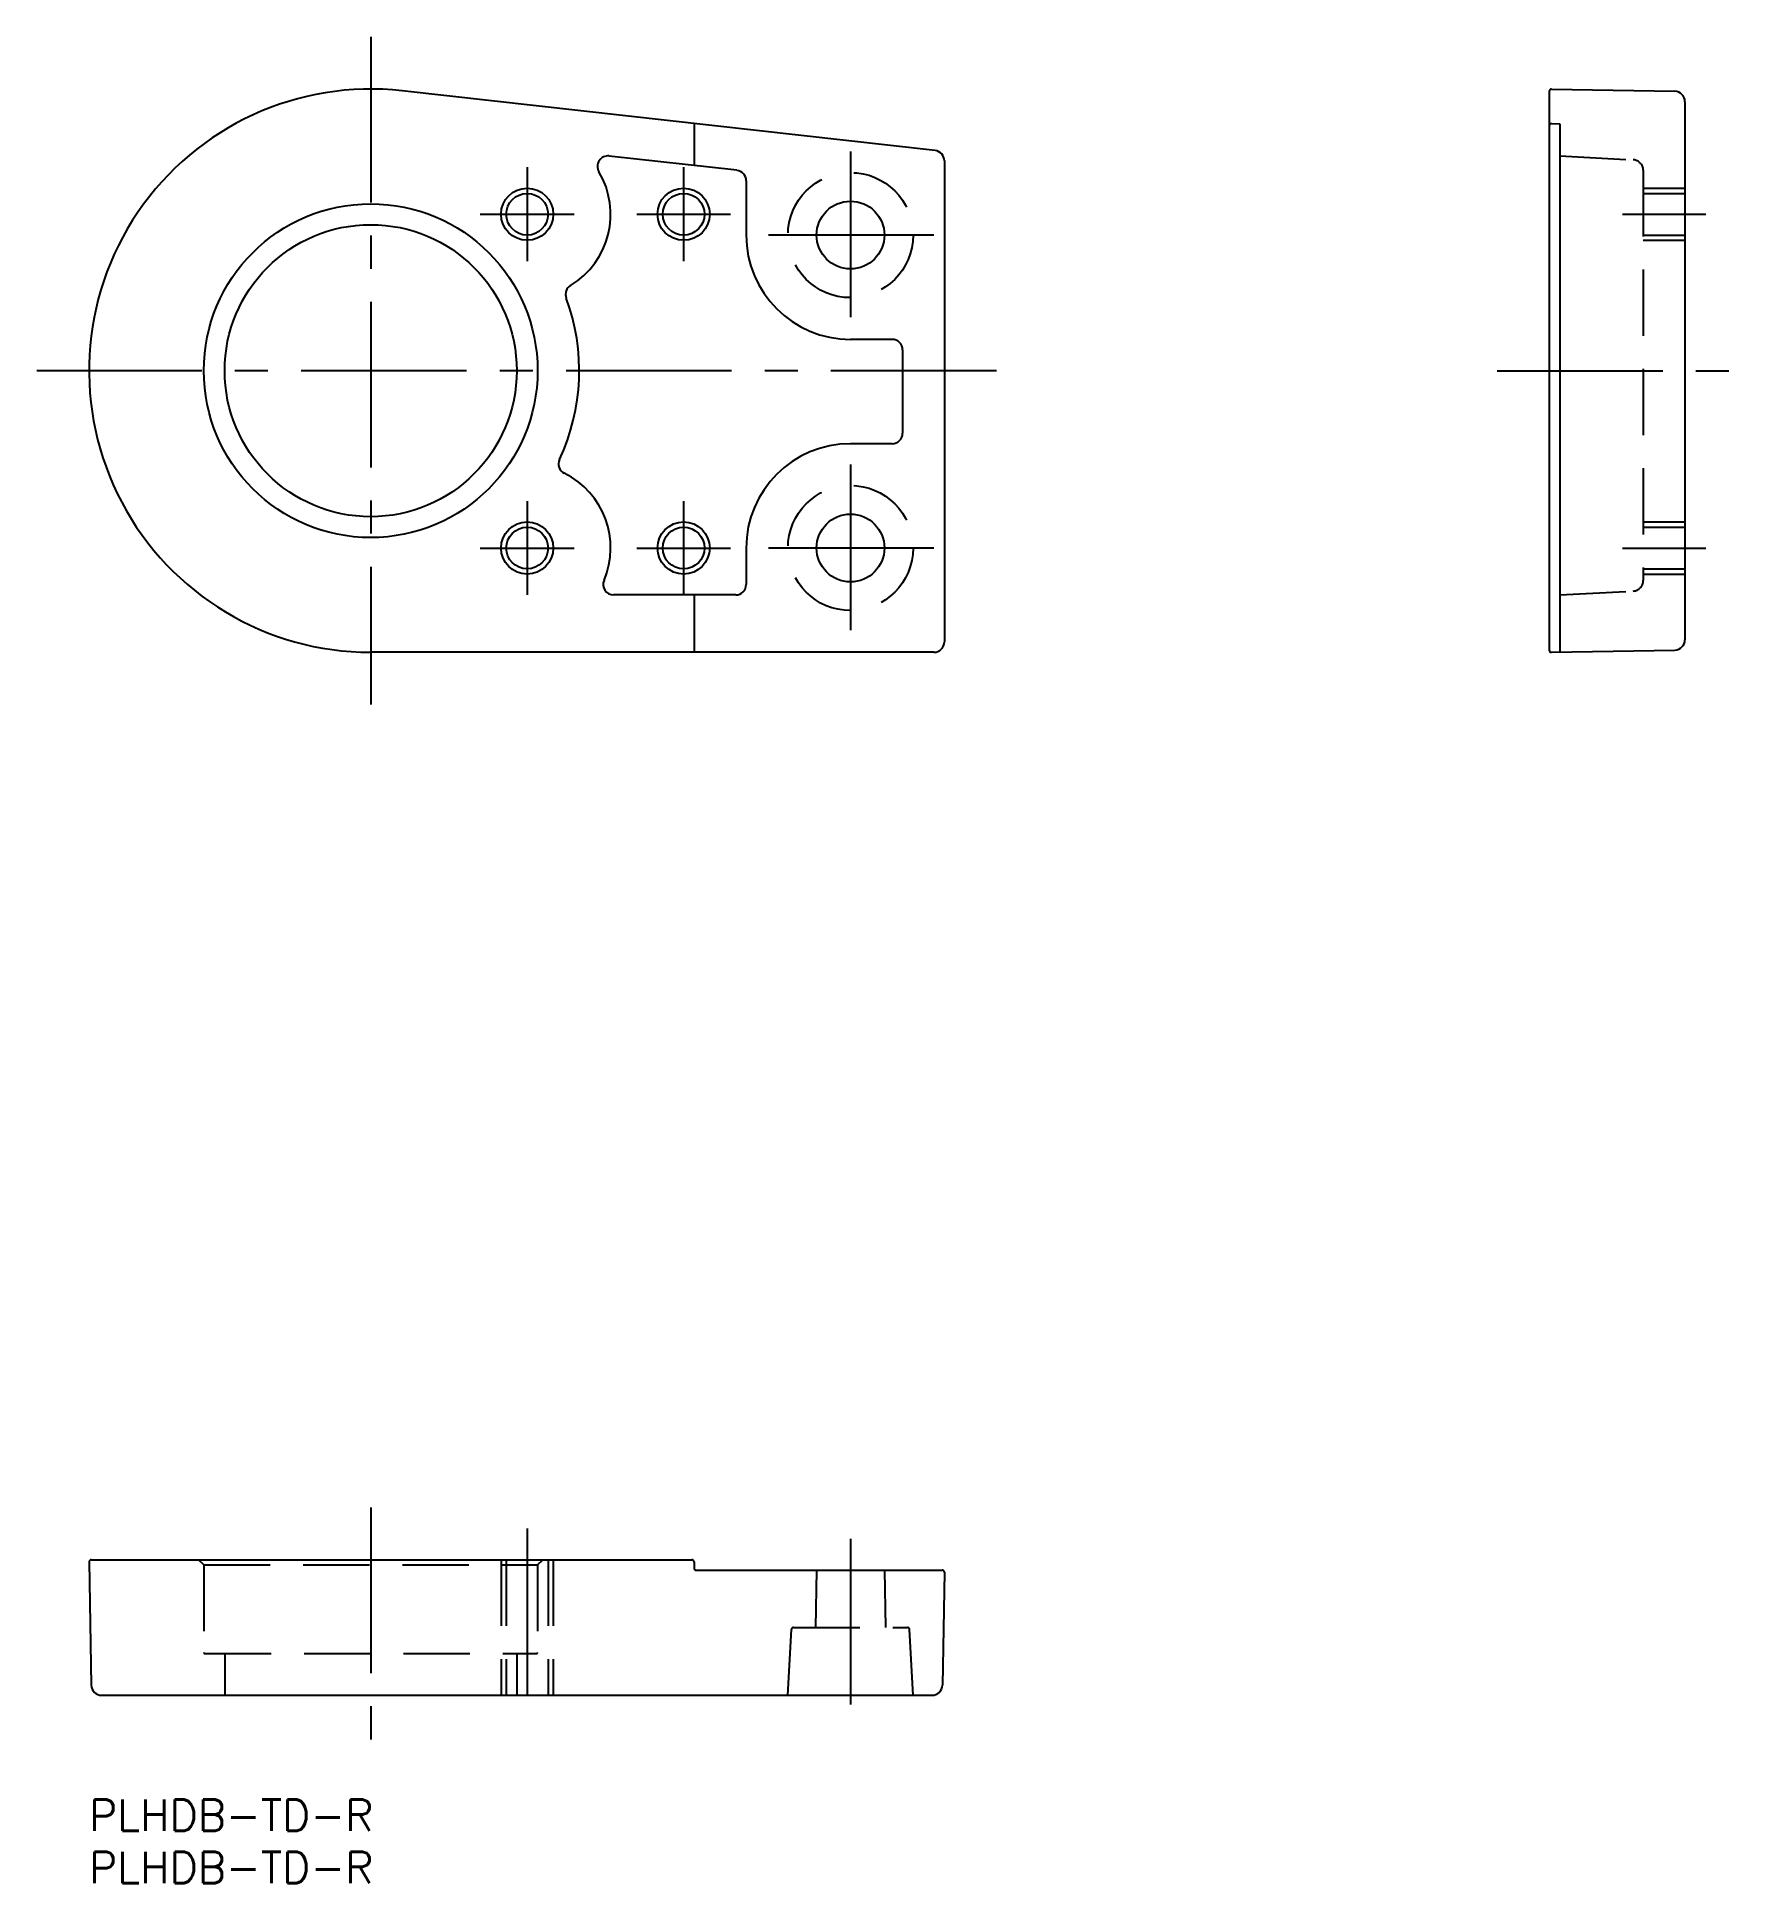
# Model space of a CAD drawing. Extents: x -5 to 158, y -8 to 169.
import ezdxf

# ---------------------------------------------------------------- set-up
doc = ezdxf.new("R2010")
doc.units = 0
doc.header["$LTSCALE"] = 0.5
doc.linetypes.add('CENTER', pattern=[50.8, 31.75, -6.35, 6.35, -6.35])
doc.linetypes.add('DASHED', pattern=[19.05, 12.7, -6.35])
for name, color, linetype in [('MSM_CENTER', 1, 'CENTER'), ('MSM_CONTINUOUS', 7, 'CONTINUOUS'), ('MSM_DASHED', 4, 'DASHED'), ('MSM_NARROW', 5, 'CONTINUOUS'), ('MSM_PART_NUMBER', 7, 'CONTINUOUS')]:
    doc.layers.add(name, color=color, linetype=linetype)
doc.styles.get("Standard").update_dxf_attribs({"font": 'txt.shx', "height": 3, "bigfont": 'bigfont.shx'})

msp = doc.modelspace()

# ---------------------------------------------------------------- linework, layer by layer
at = {"layer": 'MSM_CENTER'}
for p, q in [((27, 169), (27, 105)), ((73, 158), (73, 142)), ((42, 156.5), (42, 147.5)), ((57, 156.5), (57, 147.5)), ((37.5, 152), (46.5, 152)), ((52.5, 152), (61.5, 152)), ((147, 152), (155, 152)), ((81, 150), (65, 150)), ((87, 137), (-5, 137)), ((135, 137), (158, 137)), ((73, 128), (73, 112)), ((42, 124.5), (42, 115.5)), ((57, 124.5), (57, 115.5)), ((37.5, 120), (46.5, 120)), ((52.5, 120), (61.5, 120)), ((81, 120), (65, 120)), ((147, 120), (155, 120)), ((27, 28), (27, 5)), ((42, 26), (42, 7)), ((73, 25), (73, 7))]:
    msp.add_line(p, q, dxfattribs=at)
at = {"layer": 'MSM_CONTINUOUS'}
for p, q in [((81.11, 158.1), (30.01, 163.83)), ((140, 163.8), (140, 110.2)), ((140.2, 164), (152.02, 163.79)), ((153, 162.79), (153, 111.21)), ((58, 160.69), (58, 156.67)), ((140.2, 160.69), (141, 160.67)), ((141, 160.67), (141, 110.02)), ((62.11, 156.21), (49.85, 157.58)), ((82, 157.11), (82, 111)), ((63, 155.21), (63, 150)), ((77, 140), (73, 140)), ((78, 139), (78, 131)), ((77, 130), (73, 130)), ((63, 120), (63, 116.5)), ((62, 115.5), (50.29, 115.5)), ((58, 115.5), (58, 110)), ((81, 110), (27, 110)), ((140.2, 110), (152.02, 110.21)), ((0, 22.8), (0.21, 10.98)), ((0.2, 23), (57.8, 23)), ((58, 22.8), (58, 22.2)), ((58.2, 22), (81.8, 22)), ((82, 21.8), (81.81, 10.98)), ((1.21, 10), (80.81, 10))]:
    msp.add_line(p, q, dxfattribs=at)
for centre, radius in [((42, 152), 2), ((57, 152), 2), ((27, 137), 16), ((73, 150), 3.25), ((27, 137), 14), ((73, 120), 3.25), ((42, 120), 2), ((57, 120), 2)]:
    msp.add_circle(centre, radius, dxfattribs=at)
for centre, radius, start, end in [((27, 137), 27, 83.5999, 270), ((140.2, 163.8), 0.2, 89, 180), ((152, 162.79), 1, 0, 89), ((140.2, 160.49), 0.2, 89, 180), ((49.74, 156.59), 1, 83.5999, 210.6405), ((81, 157.11), 1, 0, 83.5999), ((42, 152), 8, 301.367, 30.6405), ((62, 155.21), 1, 0, 83.5999), ((73, 150), 10, 180, 270), ((46.68, 144.32), 1, 121.367, 200.3864), ((27, 137), 20, 334.8072, 20.3864), ((77, 139), 1, 0, 90), ((77, 131), 1, 270, 0), ((73, 120), 10, 90, 180), ((46, 128.06), 1, 154.8072, 243.5945), ((42, 120), 8, 337.1146, 63.5945), ((50.29, 116.5), 1, 157.1146, 270), ((62, 116.5), 1, 270, 0), ((81, 111), 1, 270, 0), ((140.2, 110.2), 0.2, 180, 271), ((152, 111.21), 1, 271, 0), ((0.2, 22.8), 0.2, 90, 181), ((57.8, 22.8), 0.2, 360, 90), ((58.2, 22.2), 0.2, 180, 270), ((81.8, 21.8), 0.2, 359, 90), ((1.21, 11), 1, 181, 270), ((80.81, 11), 1, 270, 359)]:
    msp.add_arc(centre, radius, start, end, dxfattribs=at)
at = {"layer": 'MSM_DASHED'}
for p, q in [((141, 157.59), (148.05, 157.22)), ((149, 156.22), (149, 116.87)), ((149, 154.5), (153, 154.5)), ((149, 154), (153, 154)), ((149, 150), (153, 150)), ((149, 149.5), (153, 149.5)), ((149, 122.5), (153, 122.5)), ((149, 122), (153, 122)), ((149, 118), (153, 118)), ((149, 117.5), (153, 117.5)), ((141, 115.5), (148.05, 115.87)), ((11, 22.5), (10.5, 23)), ((11, 22.5), (11, 14.1)), ((11, 22.5), (43, 22.5)), ((39.5, 23), (39.5, 10)), ((40, 23), (40, 10)), ((43, 22.5), (43.5, 23)), ((43, 22.5), (43, 14.1)), ((44, 23), (44, 10)), ((44.5, 23), (44.5, 10)), ((69.75, 22), (69.65, 16.5)), ((76.25, 22), (76.35, 16.5)), ((67, 10), (67.33, 16.31)), ((67.53, 16.5), (78.47, 16.5)), ((79, 10), (78.67, 16.31)), ((11.1, 14), (42.9, 14)), ((13, 14), (13, 10)), ((41, 14), (41, 10))]:
    msp.add_line(p, q, dxfattribs=at)
for centre in [(73, 150), (73, 120)]:
    msp.add_circle(centre, 6, dxfattribs=at)
for centre, radius, start, end in [((148, 156.22), 1, 0, 87), ((148, 116.87), 1, 273, 0), ((67.53, 16.3), 0.2, 90, 177), ((78.47, 16.3), 0.2, 3, 90), ((11.1, 14.1), 0.1, 180, 270), ((11.1, 14.1), 0.1, 180, 270), ((42.9, 14.1), 0.1, 270, 0)]:
    msp.add_arc(centre, radius, start, end, dxfattribs=at)
at = {"layer": 'MSM_NARROW'}
for centre in [(42, 152), (57, 152), (42, 120), (57, 120)]:
    msp.add_circle(centre, 2.5, dxfattribs=at)

# ---------------------------------------------------------------- texts
at = {"layer": 'MSM_PART_NUMBER'}
for p in [(0, -3), (0, -8)]:
    msp.add_text('PLHDB-TD-R', height=3, dxfattribs=at).set_placement(p)

doc.saveas('drawing.dxf')
